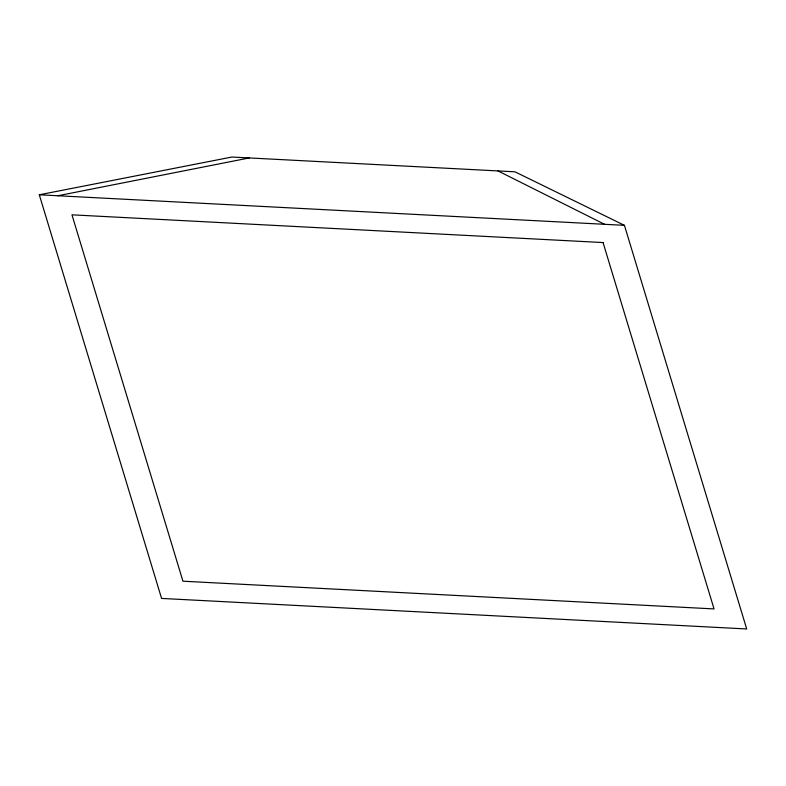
<?xml version="1.0" encoding="UTF-8"?>
<svg xmlns="http://www.w3.org/2000/svg" width="786" height="786" viewBox="0 0 786 786"><rect width="100%" height="100%" fill="white"/><g stroke="black" fill="none" stroke-linecap="round" stroke-linejoin="round"><path stroke-width="1.18" d="M57.85 195.753L249.25 157.937M39.3 194.79L231.899 157.033L514.938 171.81L624.428 225.336L746.7 628.967L161.572 598.421L39.3 194.79L624.428 225.336M497.99 170.926L604.581 224.305M603.058 242.56L71.958 214.824L182.941 581.198L714.042 608.924L603.058 242.56"/></g></svg>
